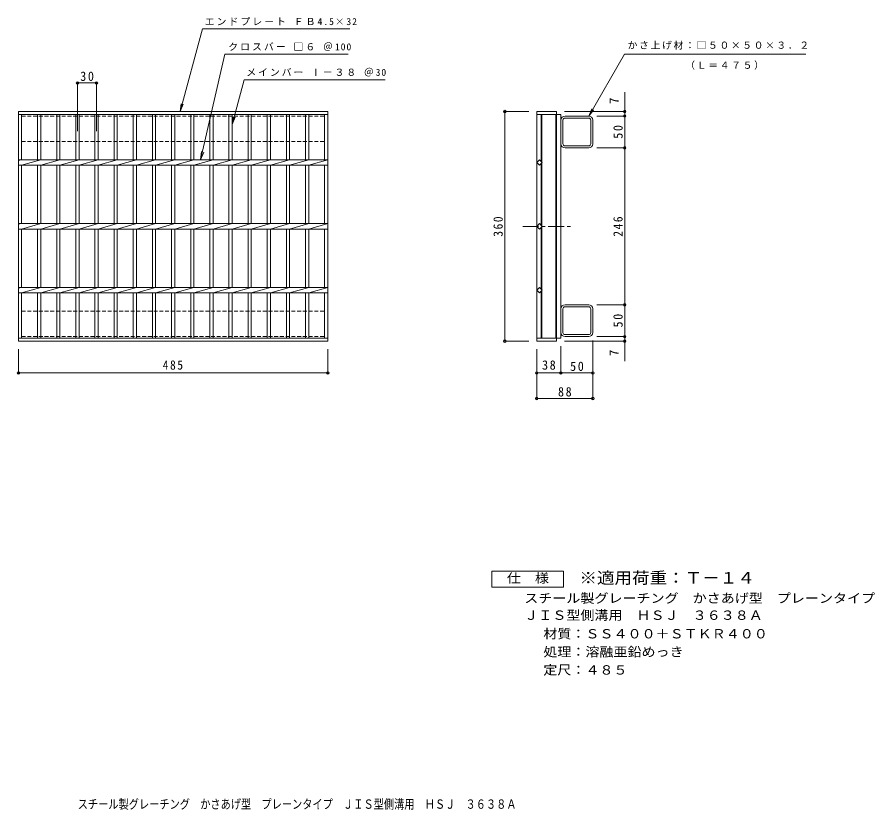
# Model space of a CAD drawing. Units: millimetres, scale not verified. Extents: x -559 to 785, y -684 to 559.
import ezdxf
from ezdxf.enums import TextEntityAlignment as Align

# ---------------------------------------------------------------- set-up
doc = ezdxf.new("R2010")
doc.units = ezdxf.units.MM
doc.header["$LTSCALE"] = 5
doc.header["$PDMODE"] = 32
doc.header["$PDSIZE"] = 4
doc.linetypes.add('CHAIN1', pattern=[8, 5, -1, 1, -1])
doc.linetypes.add('DASHED1', pattern=[1.8, 1.2, -0.6])
for name, color, linetype, lineweight in [('1-1_1-1ﾚｲﾔ', 2, 'Continuous', 9), ('1-2_1-2ﾚｲﾔ', 3, 'Continuous', 9), ('1-4_1-4ﾚｲﾔ', 7, 'Continuous', 9), ('1-5_1-5ﾚｲﾔ', 7, 'Continuous', 9), ('F-4_F-4ﾚｲﾔ', 2, 'Continuous', 9)]:
    doc.layers.add(name, color=color, linetype=linetype, lineweight=lineweight)
doc.layers.add('F-5_F-5ﾚｲﾔ', color=2, linetype='Continuous')
doc.styles.add('ＭＳ ゴシック', font='')
doc.styles.get('ＭＳ ゴシック').set_extended_font_data('MS Gothic')

msp = doc.modelspace()

# ---------------------------------------------------------------- linework, layer by layer
at = {"layer": '1-1_1-1ﾚｲﾔ', "linetype": 'DASHED1'}
for p, q in [((-552.326, 363.76), (-552.326, 403.76)), ((-552.326, 363.76), (-77.326, 363.76)), ((-552.326, 97.76), (-552.326, 57.76)), ((-552.326, 97.76), (-77.326, 97.76))]:
    msp.add_line(p, q, dxfattribs=at)
at = {"layer": '1-1_1-1ﾚｲﾔ'}
for p, q in [((336.64, 403.76), (299.44, 403.76)), ((296.24, 360.16), (296.24, 397.359)), ((336.64, 400.56), (299.44, 400.56)), ((339.84, 360.16), (339.84, 397.359)), ((343.04, 360.16), (343.04, 397.36)), ((299.44, 356.96), (336.64, 356.96)), ((336.64, 353.76), (299.44, 353.76)), ((336.64, 107.76), (299.44, 107.76)), ((296.24, 101.359), (296.24, 64.16)), ((299.44, 104.559), (336.64, 104.559)), ((339.84, 101.359), (339.84, 64.16)), ((343.04, 101.359), (343.04, 64.159)), ((336.64, 60.96), (299.44, 60.96)), ((336.64, 57.76), (299.44, 57.76))]:
    msp.add_line(p, q, dxfattribs=at)
at = {"layer": '1-1_1-1ﾚｲﾔ', "linetype": 'DASHED1'}
for points in [[(-552.326, 403.76), (-77.326, 403.76), (-77.326, 363.76)], [(-552.326, 57.76), (-77.326, 57.76), (-77.326, 97.76)]]:
    msp.add_lwpolyline(points, dxfattribs=at)
at = {"layer": '1-1_1-1ﾚｲﾔ'}
for centre, radius, start, end in [((299.44, 397.36), 6.4, 90, 180), ((336.64, 397.36), 6.4, 0, 90), ((299.44, 397.359), 3.2, 90, 180), ((336.64, 397.359), 3.2, 0, 90), ((299.44, 360.16), 6.4, 180, 270), ((299.44, 360.16), 3.2, 180, 270), ((336.64, 360.16), 6.4, 270, 0), ((336.64, 360.16), 3.2, 270, 0), ((299.44, 101.359), 6.4, 90, 180), ((336.64, 101.359), 6.4, 0, 90), ((299.44, 101.359), 3.2, 90, 180), ((336.64, 101.359), 3.2, 0, 90), ((299.44, 64.159), 6.4, 180, 270), ((299.44, 64.16), 3.2, 180, 270), ((336.64, 64.16), 3.2, 270, 0), ((336.64, 64.159), 6.4, 270, 0)]:
    msp.add_arc(centre, radius, start, end, dxfattribs=at)
at = {"layer": '1-2_1-2ﾚｲﾔ'}
for p, q in [((-557.326, 410.76), (-72.326, 410.76)), ((-557.326, 50.76), (-557.326, 410.76)), ((-557.326, 406.26), (-72.326, 406.26)), ((-552.326, 334.999), (-552.326, 406.26)), ((-527.325, 406.26), (-527.325, 334.999)), ((-522.326, 406.26), (-522.326, 334.999)), ((-497.326, 406.26), (-497.326, 334.999)), ((-492.325, 406.26), (-492.325, 334.999)), ((-467.326, 406.26), (-467.326, 334.999)), ((-462.326, 406.26), (-462.326, 334.999)), ((-437.325, 406.26), (-437.325, 334.999)), ((-432.326, 406.26), (-432.326, 334.999)), ((-407.326, 406.26), (-407.326, 334.999)), ((-402.325, 406.26), (-402.325, 334.999)), ((-377.325, 406.26), (-377.325, 334.999)), ((-372.326, 406.26), (-372.326, 334.999)), ((-347.325, 406.26), (-347.325, 334.999)), ((-342.326, 406.26), (-342.326, 334.999)), ((-317.326, 406.26), (-317.326, 334.999)), ((-312.326, 406.26), (-312.326, 334.999)), ((-287.326, 406.26), (-287.326, 334.999)), ((-282.326, 406.26), (-282.326, 334.999)), ((-257.326, 406.26), (-257.326, 334.999)), ((-252.326, 406.26), (-252.326, 334.999)), ((-227.326, 406.26), (-227.326, 334.999)), ((-222.325, 406.26), (-222.325, 334.999)), ((-197.326, 406.26), (-197.326, 334.999)), ((-192.326, 406.26), (-192.326, 334.999)), ((-167.326, 406.26), (-167.326, 334.999)), ((-162.326, 406.26), (-162.326, 334.999)), ((-137.325, 406.26), (-137.325, 334.999)), ((-132.326, 406.26), (-132.326, 334.999)), ((-107.325, 406.26), (-107.325, 334.999)), ((-102.326, 406.26), (-102.326, 334.999)), ((-77.326, 406.26), (-77.326, 334.999)), ((-72.326, 410.76), (-72.326, 50.76)), ((255.04, 410.76), (286.04, 410.76)), ((255.04, 410.76), (255.04, 50.76)), ((255.04, 406.26), (293.04, 406.26)), ((262.04, 406.26), (262.04, 332.245)), ((263.04, 406.26), (263.04, 331.245)), ((285.04, 406.26), (285.04, 55.26)), ((286.04, 410.76), (286.04, 50.76)), ((293.04, 406.26), (293.04, 55.26)), ((-557.326, 334.999), (-72.326, 334.999)), ((-552.326, 334.999), (-557.326, 333.999)), ((-557.326, 326.52), (-72.326, 326.52)), ((-522.326, 334.999), (-552.326, 326.52)), ((-552.326, 234.999), (-552.326, 326.52)), ((-527.325, 326.52), (-527.325, 234.999)), ((-492.325, 334.999), (-522.326, 326.52)), ((-522.326, 326.52), (-522.326, 234.999)), ((-497.326, 326.52), (-497.326, 234.999)), ((-462.326, 334.999), (-492.325, 326.52)), ((-492.325, 326.52), (-492.325, 234.999)), ((-467.326, 326.52), (-467.326, 234.999)), ((-432.326, 334.999), (-462.326, 326.52)), ((-462.326, 326.52), (-462.326, 234.999)), ((-437.325, 326.52), (-437.325, 234.999)), ((-402.325, 334.999), (-432.326, 326.52)), ((-432.326, 326.52), (-432.326, 234.999)), ((-407.326, 326.52), (-407.326, 234.999)), ((-372.326, 334.999), (-402.325, 326.52)), ((-402.325, 326.52), (-402.325, 234.999)), ((-377.325, 326.52), (-377.325, 234.999)), ((-342.326, 334.999), (-372.326, 326.52)), ((-372.326, 326.52), (-372.326, 234.999)), ((-347.325, 326.52), (-347.325, 234.999)), ((-312.325, 334.999), (-342.326, 326.52)), ((-342.326, 326.52), (-342.326, 234.999)), ((-317.326, 326.52), (-317.326, 234.999)), ((-282.326, 334.999), (-312.326, 326.52)), ((-312.326, 326.52), (-312.326, 234.999)), ((-287.326, 326.52), (-287.326, 234.999)), ((-252.326, 334.999), (-282.326, 326.52)), ((-282.326, 326.52), (-282.326, 234.999)), ((-257.326, 326.52), (-257.326, 234.999)), ((-222.325, 334.999), (-252.326, 326.52)), ((-252.326, 326.52), (-252.326, 234.999)), ((-227.326, 326.52), (-227.326, 234.999)), ((-192.326, 334.999), (-222.325, 326.52)), ((-222.325, 326.52), (-222.325, 234.999)), ((-197.326, 326.52), (-197.326, 234.999)), ((-162.326, 334.999), (-192.326, 326.52)), ((-192.326, 326.52), (-192.326, 234.999)), ((-167.326, 326.52), (-167.326, 234.999)), ((-132.326, 334.999), (-162.326, 326.52)), ((-162.326, 326.52), (-162.326, 234.999)), ((-137.325, 326.52), (-137.325, 234.999)), ((-102.326, 334.999), (-132.326, 326.52)), ((-132.326, 326.52), (-132.326, 234.999)), ((-107.325, 326.52), (-107.325, 234.999)), ((-72.325, 334.999), (-102.326, 326.52)), ((-102.326, 326.52), (-102.326, 234.999)), ((-77.326, 326.52), (-77.326, 234.999)), ((262.04, 329.274), (262.04, 232.245)), ((263.04, 330.274), (263.04, 231.245)), ((-557.326, 234.999), (-72.326, 234.999)), ((-552.326, 234.999), (-557.326, 233.999)), ((-522.326, 234.999), (-552.326, 226.52)), ((-492.325, 234.999), (-522.326, 226.52)), ((-462.326, 234.999), (-492.325, 226.52)), ((-432.326, 234.999), (-462.326, 226.52)), ((-402.325, 234.999), (-432.326, 226.52)), ((-372.326, 234.999), (-402.325, 226.52)), ((-342.326, 234.999), (-372.326, 226.52)), ((-312.325, 234.999), (-342.326, 226.52)), ((-282.326, 234.999), (-312.326, 226.52)), ((-252.326, 234.999), (-282.326, 226.52)), ((-222.325, 234.999), (-252.326, 226.52)), ((-192.326, 234.999), (-222.325, 226.52)), ((-162.326, 234.999), (-192.326, 226.52)), ((-132.326, 234.999), (-162.326, 226.52)), ((-102.326, 234.999), (-132.326, 226.52)), ((-72.325, 234.999), (-102.326, 226.52)), ((262.04, 229.274), (262.04, 132.245)), ((263.04, 230.274), (263.04, 131.245)), ((-557.326, 226.52), (-72.326, 226.52)), ((-552.326, 134.999), (-552.326, 226.52)), ((-527.325, 226.52), (-527.325, 134.999)), ((-522.326, 226.52), (-522.326, 134.999)), ((-497.326, 226.52), (-497.326, 134.999)), ((-492.325, 226.52), (-492.325, 134.999)), ((-467.326, 226.52), (-467.326, 134.999)), ((-462.326, 226.52), (-462.326, 134.999)), ((-437.325, 226.52), (-437.325, 134.999)), ((-432.326, 226.52), (-432.326, 134.999)), ((-407.326, 226.52), (-407.326, 134.999)), ((-402.325, 226.52), (-402.325, 134.999)), ((-377.325, 226.52), (-377.325, 134.999)), ((-372.326, 226.52), (-372.326, 134.999)), ((-347.325, 226.52), (-347.325, 134.999)), ((-342.326, 226.52), (-342.326, 134.999)), ((-317.326, 226.52), (-317.326, 134.999)), ((-312.326, 226.52), (-312.326, 134.999)), ((-287.326, 226.52), (-287.326, 134.999)), ((-282.326, 226.52), (-282.326, 134.999)), ((-257.326, 226.52), (-257.326, 134.999)), ((-252.326, 226.52), (-252.326, 134.999)), ((-227.326, 226.52), (-227.326, 134.999)), ((-222.325, 226.52), (-222.325, 134.999)), ((-197.326, 226.52), (-197.326, 134.999)), ((-192.326, 226.52), (-192.326, 134.999)), ((-167.326, 226.52), (-167.326, 134.999)), ((-162.326, 226.52), (-162.326, 134.999)), ((-137.325, 226.52), (-137.325, 134.999)), ((-132.326, 226.52), (-132.326, 134.999)), ((-107.325, 226.52), (-107.325, 134.999)), ((-102.326, 226.52), (-102.326, 134.999)), ((-77.326, 226.52), (-77.326, 134.999)), ((-557.326, 134.999), (-72.326, 134.999)), ((-552.326, 134.999), (-557.326, 133.999)), ((-522.326, 134.999), (-552.326, 126.52)), ((-492.325, 134.999), (-522.326, 126.52)), ((-462.326, 134.999), (-492.325, 126.52)), ((-432.326, 134.999), (-462.326, 126.52)), ((-402.325, 134.999), (-432.326, 126.52)), ((-372.326, 134.999), (-402.325, 126.52)), ((-342.326, 134.999), (-372.326, 126.52)), ((-312.325, 134.999), (-342.326, 126.52)), ((-282.326, 134.999), (-312.326, 126.52)), ((-252.326, 134.999), (-282.326, 126.52)), ((-222.325, 134.999), (-252.326, 126.52)), ((-192.326, 134.999), (-222.325, 126.52)), ((-162.326, 134.999), (-192.326, 126.52)), ((-132.326, 134.999), (-162.326, 126.52)), ((-102.326, 134.999), (-132.326, 126.52)), ((-72.325, 134.999), (-102.326, 126.52)), ((-557.326, 126.52), (-72.326, 126.52)), ((-552.326, 55.259), (-552.326, 126.52)), ((-527.325, 126.52), (-527.325, 55.259)), ((-522.326, 126.52), (-522.326, 55.259)), ((-497.326, 126.52), (-497.326, 55.259)), ((-492.325, 126.52), (-492.325, 55.259)), ((-467.326, 126.52), (-467.326, 55.259)), ((-462.326, 126.52), (-462.326, 55.259)), ((-437.325, 126.52), (-437.325, 55.259)), ((-432.326, 126.52), (-432.326, 55.259)), ((-407.326, 126.52), (-407.326, 55.259)), ((-402.325, 126.52), (-402.325, 55.259)), ((-377.325, 126.52), (-377.325, 55.259)), ((-372.326, 126.52), (-372.326, 55.259)), ((-347.325, 126.52), (-347.325, 55.259)), ((-342.326, 126.52), (-342.326, 55.259)), ((-317.326, 126.52), (-317.326, 55.259)), ((-312.326, 126.52), (-312.326, 55.259)), ((-287.326, 126.52), (-287.326, 55.259)), ((-282.326, 126.52), (-282.326, 55.259)), ((-257.326, 126.52), (-257.326, 55.259)), ((-252.326, 126.52), (-252.326, 55.259)), ((-227.326, 126.52), (-227.326, 55.259)), ((-222.325, 126.52), (-222.325, 55.259)), ((-197.326, 126.52), (-197.326, 55.259)), ((-192.326, 126.52), (-192.326, 55.259)), ((-167.326, 126.52), (-167.326, 55.259)), ((-162.326, 126.52), (-162.326, 55.259)), ((-137.325, 126.52), (-137.325, 55.259)), ((-132.326, 126.52), (-132.326, 55.259)), ((-107.325, 126.52), (-107.325, 55.259)), ((-102.326, 126.52), (-102.326, 55.259)), ((-77.326, 126.52), (-77.326, 55.259)), ((262.04, 55.26), (262.04, 129.274)), ((263.04, 55.26), (263.04, 130.274)), ((-72.326, 55.259), (-557.326, 55.259)), ((255.04, 55.26), (293.04, 55.26)), ((-72.326, 50.76), (-557.326, 50.76)), ((255.04, 50.76), (286.04, 50.76))]:
    msp.add_line(p, q, dxfattribs=at)
at = {"layer": '1-2_1-2ﾚｲﾔ', "linetype": 'CHAIN1'}
msp.add_line((233.085, 230.76), (310.53, 230.76), dxfattribs=at)
at = {"layer": '1-2_1-2ﾚｲﾔ'}
for points in [[(263.526, 330.76), (259.283, 326.517), (255.04, 330.76), (259.283, 335.002)], [(263.526, 230.76), (259.283, 226.517), (255.04, 230.76), (259.283, 235.002)], [(263.526, 130.76), (259.283, 135.002), (255.04, 130.76), (259.283, 126.517)]]:
    msp.add_lwpolyline(points, close=True, dxfattribs=at)
at = {"layer": '1-4_1-4ﾚｲﾔ'}
for p, q in [((-271.731, 334.999), (-234.015, 500.76)), ((-234.015, 500.76), (-40.376, 500.76)), ((336.64, 403.76), (392.643, 500.76)), ((392.643, 500.76), (676.894, 500.76)), ((-464.826, 379.984), (-464.826, 457.142)), ((-434.826, 379.984), (-434.826, 457.142)), ((-222.325, 390.241), (-203.43, 460.76)), ((-203.43, 460.76), (17.375, 460.76)), ((-464.826, 455.642), (-434.826, 455.642)), ((393.04, 19.519), (393.04, 441.414)), ((-303.789, 410.76), (-302.157, 423.153)), ((-303.789, 410.76), (-299.005, 422.308)), ((242.54, 410.76), (203.54, 410.76)), ((205.04, 50.76), (205.04, 410.76)), ((298.54, 410.76), (394.54, 410.76)), ((336.64, 403.76), (341.424, 415.308)), ((336.64, 403.76), (344.25, 413.677)), ((349.14, 403.76), (394.54, 403.76)), ((349.14, 353.76), (394.54, 353.76)), ((-271.731, 334.999), (-270.1, 347.892)), ((-271.731, 334.999), (-266.948, 347.048)), ((349.14, 107.76), (394.54, 107.76)), ((349.14, 57.759), (394.54, 57.759)), ((242.54, 50.76), (203.54, 50.76)), ((293.04, 42.76), (293.04, -0.74)), ((298.54, 50.76), (394.54, 50.76)), ((343.04, 51.659), (343.04, -40.74)), ((-557.326, 38.26), (-557.326, -0.74)), ((-72.326, 38.26), (-72.326, -0.74)), ((255.04, 38.26), (255.04, -40.74)), ((-557.326, 0.76), (-72.326, 0.76)), ((255.04, 0.76), (343.04, 0.76)), ((255.04, -39.24), (343.04, -39.24))]:
    msp.add_line(p, q, dxfattribs=at)
msp.add_lwpolyline([(-303.789, 410.76), (-268.955, 540.76), (-37.918, 540.76)], dxfattribs=at)
for p in [(-464.826, 455.642), (-434.826, 455.642), (205.04, 410.76), (393.04, 410.76), (393.04, 403.76), (393.04, 353.76), (393.04, 107.76), (393.04, 57.759), (205.04, 50.76), (393.04, 50.76), (-557.326, 0.76), (-72.326, 0.76), (255.04, 0.76), (293.04, 0.76), (343.04, 0.76), (255.04, -39.24), (343.04, -39.24)]:
    msp.add_point(p, dxfattribs=at)
at = {"layer": '1-5_1-5ﾚｲﾔ'}
for q in [(-220.694, 402.634), (-217.542, 401.79)]:
    msp.add_line((-222.325, 390.241), q, dxfattribs=at)
at = {"layer": 'F-4_F-4ﾚｲﾔ'}
msp.add_lwpolyline([(184.536, -335.188), (184.536, -310.188), (297.036, -310.188), (297.036, -335.188)], close=True, dxfattribs=at)

# ---------------------------------------------------------------- texts
at = {"layer": '1-4_1-4ﾚｲﾔ', "color": 2, "style": 'ＭＳ ゴシック'}
for p in [(388.04, 422.803), (388.04, 27.341)]:
    msp.add_text('7', height=14.66, rotation=90, dxfattribs=at).set_placement(p, align=Align.BOTTOM_LEFT)
at = {"layer": '1-4_1-4ﾚｲﾔ', "char_height": 11, "attachment_point": 7, "style": 'ＭＳ ゴシック'}
for s, insert in [('\\T1.21;エンドプレート\\~ＦＢ4.5×32', (-265.235, 545.76)), ('\\T1.21;クロスバー\\~□６\\~＠100', (-228.373, 505.76)), ('\\T1.17;かさ上げ材：□５０×５０×３．２', (397.52, 508.063)), ('\\T1.17;（Ｌ＝４７５）', (487.852, 476.382)), ('\\T1.2;メインバー\\~Ⅰ－３８\\~＠30', (-200.112, 465.76))]:
    msp.add_mtext(s, dxfattribs=dict(at, insert=insert))
at = {"layer": '1-4_1-4ﾚｲﾔ', "color": 2, "char_height": 14.66, "attachment_point": 7, "style": 'ＭＳ ゴシック'}
for s, insert in [('\\T1.27;\\W0.95;30', (-460.451, 458.642)), ('\\T1.27;\\W0.9;485', (-331.076, 5.76)), ('\\T1.27;\\W0.95;38', (263.415, 5.76)), ('\\T1.27;\\W0.95;50', (307.415, 3.76)), ('\\T1.27;\\W0.95;88', (288.415, -36.24))]:
    msp.add_mtext(s, dxfattribs=dict(at, insert=insert))
at = {"layer": '1-4_1-4ﾚｲﾔ', "color": 2, "char_height": 14.66, "attachment_point": 7, "rotation": 90, "style": 'ＭＳ ゴシック'}
for s, insert in [('\\T1.27;\\W0.95;50', (390.04, 368.135)), ('\\T1.27;\\W0.9;360', (202.04, 214.51)), ('\\T1.27;\\W0.9;246', (390.04, 214.51)), ('\\T1.27;\\W0.95;50', (390.04, 72.134))]:
    msp.add_mtext(s, dxfattribs=dict(at, insert=insert))
at = {"layer": 'F-4_F-4ﾚｲﾔ', "style": 'ＭＳ ゴシック', "width": 1.1}
for s, p in [('仕\u3000様', (208.286, -332.688)), ('スチール製グレーチング\u3000かさあげ型\u3000プレーンタイプ', (235.581, -364.148)), ('ＪＩＳ型側溝用\u3000ＨＳＪ\u3000３６３８Ａ', (235.581, -390.806)), ('材質：ＳＳ４００＋ＳＴＫＲ４００', (265.437, -419.92)), ('処理：溶融亜鉛めっき', (265.437, -448.307)), ('定尺：４８５', (265.437, -476.654))]:
    msp.add_text(s, height=14.66, dxfattribs=at).set_placement(p, align=Align.BOTTOM_LEFT)
at = {"layer": 'F-5_F-5ﾚｲﾔ', "color": 3, "style": 'ＭＳ ゴシック', "width": 1.1}
msp.add_text('※適用荷重：Ｔ－１４', height=18.33, dxfattribs=at).set_placement((322.036, -335.188), align=Align.BOTTOM_LEFT)
at = {"layer": 'F-5_F-5ﾚｲﾔ', "style": 'ＭＳ ゴシック', "width": 0.8}
msp.add_text('スチール製グレーチング\u3000かさあげ型\u3000プレーンタイプ\u3000ＪＩＳ型側溝用\u3000ＨＳＪ\u3000３６３８Ａ', height=14.66, dxfattribs=at).set_placement((-464.379, -687.109), align=Align.BOTTOM_LEFT)

doc.saveas('drawing.dxf')
